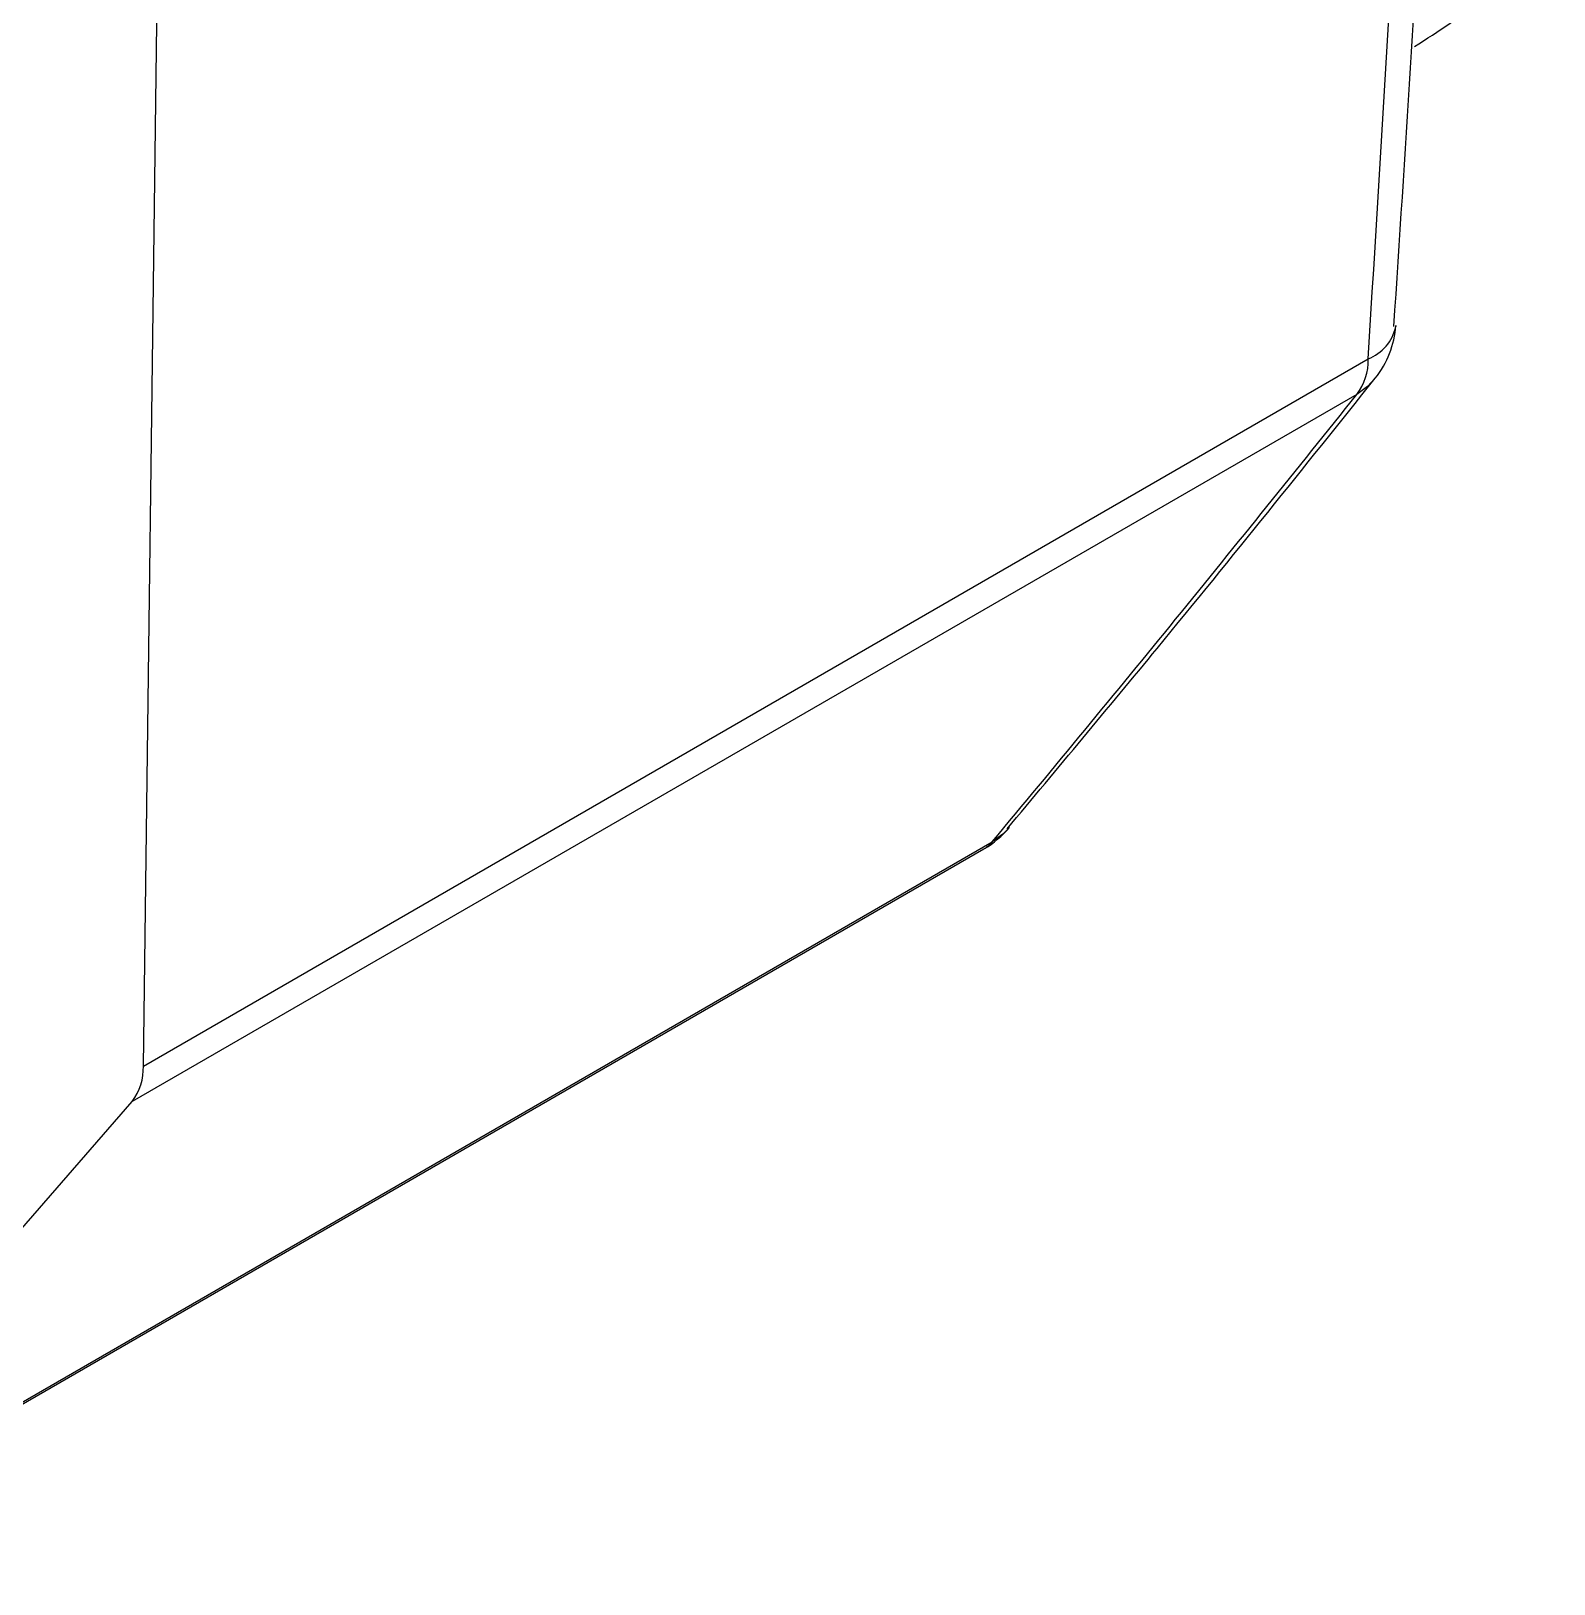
# Model space of a CAD drawing. Extents: x 7 to 135, y 3 to 97.
# Drawn here: x 99.184 to 100.144, y 73.253 to 74.231 of the extents above; entities that cross this region are included whole.
import ezdxf

# ---------------------------------------------------------------- set-up
doc = ezdxf.new("R2010")
doc.units = 0
doc.header["$MEASUREMENT"] = 0
doc.layers.add('OBJECT', color=7, linetype='CONTINUOUS')

msp = doc.modelspace()

# ---------------------------------------------------------------- linework, layer by layer
at = {"layer": 'OBJECT'}
for p, q in [((99.25496, 73.57919), (99.26641, 74.45635)), ((100.04431, 74.04592), (100.04425, 74.04523)), ((99.25496, 73.57919), (100.02687, 74.02481)), ((100.01973, 74.00245), (99.24781, 73.55684)), ((99.80083, 73.72961), (99.79975, 73.72837)), ((98.98761, 73.25722), (99.79, 73.72043)), ((98.98233, 73.25283), (99.78472, 73.71604)), ((98.98761, 73.25722), (99.24781, 73.55684))]:
    msp.add_line(p, q, dxfattribs=at)
at = {"layer": 'OBJECT', "flags": 128}
for points in [[(100.03138, 74.01265), (100.02653, 74.0075), (100.01973, 74.00245)], [(99.79975, 73.72837), (99.79662, 73.72526), (99.79, 73.72043)]]:
    msp.add_lwpolyline(points, dxfattribs=at)
at = {"layer": 'OBJECT'}
for centre, radius, start, end in [((99.42478, 75.21047), 1.17318, 302.55431, 307.80896), ((100.01686, 74.05093), 0.02797, 290.96638, 348.23626), ((99.98445, 74.05003), 0.06, 321.46102, 356.06786), ((99.99242, 74.0235), 0.03448, 322.38495, 2.18215), ((99.75472, 73.76801), 0.06, 299.99731, 320.21938), ((99.7744, 73.73384), 0.02057, 300.08526, 319.2922), ((99.2205, 73.57788), 0.03448, 322.38495, 2.18215)]:
    msp.add_arc(centre, radius, start, end, dxfattribs=at)
for points, knots in [([(100.04312, 74.04532), (100.05023, 74.15397), (100.06561, 74.38881), (100.07729, 74.68693), (100.07877, 74.87447), (100.07929, 74.93974)], [0, 0, 0, 0, 0.359524, 0.777114, 1, 1, 1, 1]), ([(100.02687, 74.02481), (100.03621, 74.17509), (100.05492, 74.47582), (100.06022, 74.76931), (100.06287, 74.91614)], [0, 0, 0, 0, 0.4997, 1, 1, 1, 1]), ([(99.79934, 73.72872), (99.83122, 73.76683), (99.91223, 73.86365), (99.98639, 73.95639), (100.03137, 74.01263)], [0, 0, 0, 0, 0.393576, 1, 1, 1, 1]), ([(99.79, 73.72043), (99.82891, 73.76743), (99.90798, 73.86293), (99.98209, 73.95546), (100.01973, 74.00245)], [0, 0, 0, 0, 0.492181, 1, 1, 1, 1])]:
    msp.add_open_spline(points, degree=3, knots=knots, dxfattribs=at)

doc.saveas('drawing.dxf')
